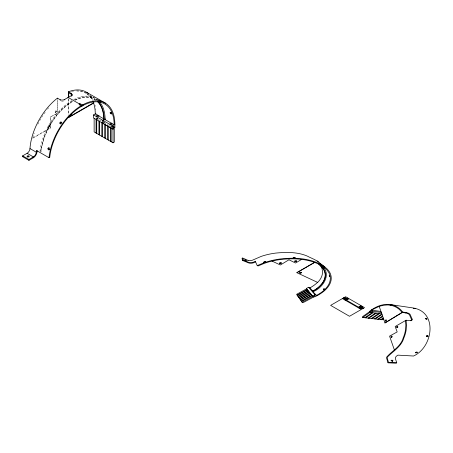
<?xml version="1.0" encoding="UTF-8"?>
<svg xmlns="http://www.w3.org/2000/svg" width="453" height="453" viewBox="0 0 453 453"><rect width="100%" height="100%" fill="white"/><g stroke="black" fill="none" stroke-linecap="round" stroke-linejoin="round"><path stroke-width="0.34" stroke-dasharray="2.27 1.7" d="M111.087 126.551L111.364 126.274M33.465 137.508L50.3 127.791L50.3 116.993L57.701 113.052L57.701 99.858M50.3 116.993L57.701 113.052M32.633 138.324L50.589 127.961L50.589 117.157M102.973 123.369L104.943 122.242M72.503 101.33L72.384 101.398A44.671 25.793 -60 0 0 40.889 151.432L41.195 151.613A44.671 25.793 -60 0 1 72.69 101.574L73.046 101.37M111.449 126.597L111.013 126.698A0.617 0.357 0.2 0 0 111.551 126.517M97.429 118.72L97.757 118.51L97.429 118.397A1.025 0.595 0 0 0 97.973 118.346M97.389 117.978L97.021 118.188L97.389 118.301M85.515 92.842L85.985 93.108A45.73 26.404 -60 0 0 76.959 91.036M86.251 93.273L97.825 99.954M94.445 99.213L94.751 99.388M97.169 114.201L97.763 114.541M98.941 115.221L99.53 115.56M96.002 117.905L101.483 121.07M103.918 122.474L110.617 126.342M68.454 106.512L68.743 106.676M56.098 110.911A1.019 0.589 -60 0 1 55.776 112.491A1.019 0.589 -60 0 1 54.892 111.976A1.019 0.589 -60 0 1 56.098 110.911L56.387 111.076A1.019 0.589 -60 0 1 56.064 112.655A1.019 0.589 -60 0 1 55.181 112.146A1.019 0.589 -60 0 1 56.387 111.076M55.079 112.672L55.368 112.842M48.986 125.815A1.019 0.589 -60 0 1 48.658 127.395A1.019 0.589 -60 0 1 47.78 126.885A1.019 0.589 -60 0 1 48.986 125.815L49.275 125.985A1.019 0.589 -60 0 1 48.947 127.565A1.019 0.589 -60 0 1 48.063 127.055A1.019 0.589 -60 0 1 49.275 125.985M50.3 127.791L50.589 127.961M47.961 127.582L48.25 127.752M110.742 122.055L111.33 122.395M68.743 99.043L68.743 114.105M68.454 98.873L68.454 115.288M57.412 99.694L57.412 112.888M63.748 100.883A3.273 2.186 -9.4 0 1 61.042 101.076M96.37 117.797A1.025 0.595 0 0 0 96.806 118.346A0.612 0.351 0 0 1 97.389 118.159A1.065 0.617 0 0 0 96.568 118.335M97.95 118.652A0.612 0.351 0 0 1 97.389 118.862M98.001 119.473A0.612 0.351 0 0 0 97.95 119.298A1.065 0.617 0 0 0 98.409 118.918M110.407 126.11A1.065 0.617 0.2 0 0 110.136 126.268A1.025 0.595 0.2 0 1 110.119 125.719M111.512 126.529A1.025 0.595 0.2 0 1 111.013 126.602M73.516 99.666A45.73 26.399 -60 0 1 97.571 100.221M39.994 151.002A45.73 26.399 -60 0 1 71.806 100.611M74.802 100.124A44.671 25.793 -60 0 1 96.076 100.277M96.347 99.122A45.73 26.399 -60 0 1 97.944 100.323M40.674 152.055A45.73 26.399 -60 0 1 72.554 101.047M74.637 99.903A45.73 26.399 -60 0 1 94.615 98.137M75.107 100.3A44.671 25.793 -60 0 1 95.985 100.17M87.491 94.082A45.73 26.404 -60 0 1 92.242 99.541M32.803 137.672A45.73 26.404 -60 0 1 34.207 133.052M37.842 124.292A45.73 26.404 -60 0 1 45.255 112.101M47.525 109.19A45.73 26.404 -60 0 1 48.692 107.803M71.342 91.942A45.73 26.404 -60 0 1 74.943 91.206M87.044 93.805A45.73 26.404 -60 0 1 92.503 100.424M76.353 90.883A45.73 26.404 -60 0 1 85.872 93.046M90.6 95.742A46.75 26.987 -60 0 1 93.097 99.569M95.119 105.317A46.75 26.987 -60 0 1 95.357 106.444M95.713 108.748A46.75 26.987 -60 0 1 95.838 109.926"/><path stroke-width="0.68" d="M37.095 150.6L36.999 151.846A5.102 2.945 -60 0 1 33.403 157.752L28.941 160.328L22.65 156.693L22.65 155.86L28.941 159.496L33.403 156.919A4.077 2.356 -60 0 0 36.28 152.197L36.427 150.447L49.015 157.712A46.75 26.987 -60 0 1 83.867 104.224A46.75 26.987 -60 0 1 114.869 124.416L114.864 127.44L112.412 128.856L102.973 123.369L102.978 120.385L105.43 118.969M112.412 128.856L112.418 125.872L114.869 124.416L114.281 124.111M370.764 311.319L370.888 311.03M113.618 127.202L113.539 126.676M263.618 262.196L265.464 261.545M313.023 296.217L313.68 297.004L303.131 302.627L302.06 302.202L301.494 301.341A1.416 0.815 0 0 0 301.285 301.092L300.616 300.073A1.382 0.798 0 0 0 300.413 299.835L299.761 298.889L309.982 293.357L310.735 294.269L300.418 299.835M300.622 300.096L310.962 294.524L311.732 295.481A1.569 0.906 0 0 1 311.958 295.696L313.68 297.004M113.397 126.948C112.282 126.67 114.354 125.945 113.533 127.236M113.567 126.614L113.023 126.88M329.79 276.545L329.354 275.537M329.189 275.526L329.642 276.585M113.318 126.636L113.386 127.072M113.765 127.078L113.765 126.523M314.388 295.934L315.033 295.951L314.575 295.826M426.969 319.059L426.114 318.176M417.355 352.202L416.126 352.145L415.378 352.774M113.59 126.591L113.924 126.647M405.407 320.599L405.854 325.158L405.469 330.124A92.78 53.567 0 0 1 403.244 337.802C400.837 346.653 392.145 350.752 386.783 356.964A10.578 6.11 0 0 0 386.624 358.198L387.955 362.74L396.149 363.074L396.743 362.813L395.356 358.487A8.035 4.638 0 0 1 395.475 357.513L396.279 356.234L397.989 355.146L413.566 356.018C433.147 347.196 438.108 311.528 412.638 307.887L390.412 304.592C383.068 303.51 375.752 306.517 370.022 310.951L370.492 312.451L372.162 311.279L381.33 312.485M370.243 311.653L369.739 311.585L362.468 316.721L362.683 317.485L364.88 317.74A0.963 0.555 0 0 1 365.611 317.842M362.683 317.485L369.976 312.36L381.828 313.918M364.88 317.74L372.185 312.672M372.944 312.768L365.622 317.83L368.125 318.125L375.486 313.097M368.119 318.114A0.951 0.549 0 0 1 368.844 318.221L376.233 313.193M368.855 318.216L371.33 318.504L378.748 313.516M371.324 318.493A0.934 0.538 0 0 1 372.038 318.601L379.489 313.612M372.055 318.595L374.495 318.884L381.856 314.008M382.021 314.478L375.214 318.969L377.626 319.252A0.906 0.521 0 0 1 378.323 319.348L380.724 319.62L383.249 318M248.046 260.384L242.655 258.034L242.004 258.459L242.57 260.464L249.116 263.102A5.532 3.194 0 0 0 253.799 262.712L255.543 261.845M377.626 319.252L382.564 316.035M242.57 260.464L243.238 260.033L249.11 262.508A4.383 2.531 0 0 0 253.771 262.021L255.271 261.239L257.23 265.6L258.051 265.962L264.716 263.199A53.312 30.781 0 0 1 281.194 259.444C294.501 258.029 308.782 258.725 320.792 265.186A33.08 19.1 0 0 1 324.263 267.502L326.03 269.059A31.523 18.199 0 0 1 329.625 274.354C332.91 283.708 323.997 291.579 316.494 295.401L312.553 291.302C320.724 287.638 329.778 277.179 322.983 268.391M378.34 319.337L382.723 316.488M380.724 319.608A0.895 0.515 0 0 1 381.415 319.716L383.402 318.442M383.827 319.665L381.426 319.705M293.176 257.564L295.237 257.746M390.424 305.226L390.067 305.175A11.903 6.874 0 0 0 387.315 304.96L383.181 305.316L379.195 306.37L384.971 322.949L402.632 312.043L406.194 312.536M402.377 312.479L384.971 322.949M301.636 259.393L295.543 263.023L288.957 259.79L280.367 264.994L272.004 261.081M296.823 272.627L314.524 262.349M314.688 262.406L296.908 272.729L317.655 282.423C321.205 278.997 323.702 273.754 322.066 268.81A31.132 17.973 0 0 0 320.514 265.617M411.641 320.418A2.106 1.217 0 0 1 409.699 320.65L406.052 320.226L395.163 326.534L397.19 331.919L389.569 336.143L394.506 350.316M93.811 103.007L93.522 102.837L68.454 117.31L68.743 117.48L93.811 103.007A45.73 26.404 -60 0 0 93.346 101.806M22.65 155.86L27.112 153.284A4.077 2.356 -60 0 0 29.983 148.561A46.75 26.987 -60 0 1 57.412 98.154L60.209 99.768L60.209 100.351M94.133 118.284L94.133 131.897L96.07 133.012A1.019 0.589 0 0 1 96.727 133.392L98.952 134.677A1.019 0.589 0 0 1 99.609 135.056L101.834 136.347A1.019 0.589 0 0 1 102.497 136.727L104.722 138.012A1.019 0.589 0 0 1 105.379 138.392L107.604 139.677A1.019 0.589 0 0 1 108.261 140.056L110.492 141.342A1.019 0.589 0 0 1 111.149 141.721L113.007 142.797L114.269 142.066L114.269 128.454L113.007 129.184L111.149 128.108A1.019 0.589 0 0 0 110.492 127.729L108.261 126.444A1.019 0.589 0 0 0 107.604 126.064L105.379 124.779A1.019 0.589 0 0 0 104.722 124.399L93.539 117.922L93.539 114.932L95.991 113.516M22.65 156.693L23.205 156.37M49.015 157.712L49.739 157.293A45.73 26.404 -60 0 1 83.867 105.056A45.73 26.404 -60 0 1 114.15 124.835L104.711 119.382M345.226 299.484L343.034 298.221L345.622 296.726L364.501 307.627L361.913 309.122L359.722 307.853M344.02 297.831L344.563 297.513M345.197 298.51L345.741 298.193M345.367 298.612L345.916 298.295M344.903 299.303L345.735 298.821L343.844 297.729M346.279 298.504L347.157 298L348.668 298.872L346.415 300.169M344.608 299.841L345.413 299.376L346.279 299.875L345.475 300.339M345.588 299.478L347.14 299.716L346.443 298.986L345.69 298.884L345.865 299.314M346.443 298.986L347.094 298.606L347.791 299.342A1.121 0.646 0 0 0 347.694 298.765L347.338 298.561A1.121 0.646 0 0 0 346.341 298.504L347.094 298.606M346.964 299.286L347.615 298.906M358.533 307.168L360.792 305.866L362.298 306.738L361.42 307.247M358.244 307.712L359.048 307.247L359.909 307.746L359.104 308.21M359.218 307.349L360.769 307.587L360.073 306.851L359.32 306.749L359.495 307.185M360.073 306.851L360.724 306.477L361.42 307.213A1.121 0.646 0 0 0 361.324 306.636L360.973 306.432A1.121 0.646 0 0 0 359.971 306.375L360.724 306.477M360.594 307.151L361.245 306.777M360.044 308.04L360.871 307.564L362.762 308.652M361.239 307.774L361.783 307.457M361.415 307.876L361.958 307.559M362.593 308.555L363.136 308.238M79.269 104.864A1.019 0.6 1.2 0 1 79.4 104.768A1.019 0.578 -1.1 0 0 80.838 104.768L81.817 105.334L83.142 104.598M410.956 320.769L411.613 320.396M312.445 291.183C320.197 287.513 329.014 278.176 323.561 269.269M312.7 291.041L309.948 287.882L308.584 287.276L306.398 288.476L312.655 296.058L314.699 296.925L317.066 295.673M307.06 289.274L306.353 288.963L296.596 294.331L297.123 295.09A1.268 0.73 0 0 1 297.304 295.277L297.304 295.294M297.123 295.09L306.958 289.694A1.495 0.866 0 0 1 307.151 289.88L307.87 290.803A1.529 0.883 0 0 1 308.068 290.99L308.804 291.936A1.563 0.9 0 0 1 309.008 292.123L309.761 293.091A1.495 0.866 0 0 1 309.977 293.295L309.982 293.323M307.162 289.948L297.304 295.35L297.921 296.239A1.297 0.747 0 0 1 298.102 296.432L298.737 297.411L308.804 291.936M297.921 296.239L307.87 290.803M298.102 296.505L308.085 291.058M309.02 292.196L298.923 297.683L299.569 298.612A1.353 0.781 0 0 1 299.756 298.81L299.756 298.827M313.233 291.653C322.796 287.859 331.834 274.609 322.219 266.07M299.569 298.612L309.761 293.091M301.285 301.086L311.732 295.481M301.488 301.375L311.964 295.724M312.655 296.058L315.022 294.795L317.094 295.662C324.795 291.749 333.963 283.635 330.514 274.042A32.242 18.618 0 0 0 326.772 268.612L317.066 260.877M302.06 302.202L312.621 296.556M83.114 105.447L81.817 106.166L81.817 105.334M295.203 257.87L293.159 257.678M426.902 319.11L425.911 319.037L425.248 318.397M246.234 260.549L245.888 260.498A3.409 1.965 0 0 1 244.926 260.011L244.722 259.728L245.067 259.779A3.414 1.971 0 0 1 246.03 260.271L246.268 260.486M71.087 93.465A3.273 1.546 7.8 0 1 71.291 95.73L65.623 98.873L64.824 99.411L64.824 99.988M257.23 265.6L264.048 262.757A54.502 31.467 0 0 1 280.945 258.884C294.592 257.417 309.252 258.125 321.562 264.773A33.85 19.541 0 0 1 324.943 267.021M387.955 362.74L396.743 362.813M379.195 306.37L373.515 309.099A38.171 22.038 0 0 0 371.822 310.214L380.962 311.432M97.559 101.557A44.671 25.793 -60 0 1 103.811 119.728L105.085 119.598A45.73 26.399 -60 0 0 99.394 101.732M397.258 327.632L397.683 327.338A1.988 1.149 0 0 0 397.859 326.834L397.434 326.375L396.76 326.692A1.988 1.149 0 0 0 396.59 327.196L397.258 327.632A0.827 0.476 0 0 1 397.004 327.394L396.958 327.236A1.982 1.144 0 0 1 397.134 326.732L397.383 326.511A0.646 0.374 0 0 1 397.604 326.426M391.562 337.338L392.026 337.004A1.988 1.144 0 0 0 392.151 336.5A1.11 0.64 0 0 0 391.981 336.183L391.947 336.16A0.595 0.345 0 0 0 391.72 336.2L391.432 336.46A1.982 1.144 0 0 0 391.307 336.958L391.335 337.066A0.872 0.504 0 0 0 391.556 337.338L391.171 337.287A1.11 0.64 0 0 1 390.95 336.924A1.988 1.149 0 0 1 391.064 336.426L391.885 336.126M385.786 321.126L386.222 320.826A1.988 1.149 0 0 0 386.386 320.35L386.075 319.943L385.412 320.248A1.988 1.149 0 0 0 385.254 320.724L385.786 321.126A0.776 0.447 0 0 1 385.645 320.917L385.611 320.764A1.988 1.144 0 0 1 385.769 320.288L385.996 320.078A0.629 0.362 0 0 1 386.194 319.994L386.216 320.005M323.618 289.688L324.201 289.308L324.223 288.748M415.361 308.686L415.373 308.68A3.42 1.976 0 0 1 414.546 308.567M323.929 288.657L323.283 289.144L323.476 289.682M413.464 308.267L413.487 308.267A2.684 1.552 0 0 1 413.974 308.323L414.727 308.459A2.163 1.251 0 0 1 415.373 308.635M100.419 100.877L98.641 100.045L100.475 100.832M100 101.795L99.62 101.693M392.36 361.324C395.01 359.642 388.181 360.01 392.36 361.324A1.002 0.578 0 0 0 392.377 361.03A1.427 0.827 0 0 0 391.703 360.486L391.256 360.395M405.565 312.915L402.009 312.428C399.257 308.487 394.818 305.832 390.067 305.175M426.301 319.155L426.347 319.161A1.495 0.861 0 0 0 425.429 318.533M390.412 304.592C395.282 305.265 399.823 308 402.632 312.043M414.535 308.578L414.019 308.465A2.101 1.212 0 0 1 413.481 308.312M263.663 262.242L265.481 261.568M320.22 263.923L319.524 263.555M320.124 263.771L319.325 263.295A2.571 1.484 0 0 0 318.946 263.119M86.772 92.395L105.657 103.295M68.454 97.486L68.454 91.783L71.246 93.392L71.246 94.241A3.273 1.552 1.2 0 1 72.208 95.368M68.454 92.627L71.246 94.241M80.668 104.7A1.019 0.578 -1.1 0 0 79.428 104.79L79.411 103.947L68.035 97.378L68.035 97.95M103.527 118.703L95.272 113.935A45.73 26.404 -60 0 0 93.007 101.517M93.539 114.932L112.418 125.872M344.388 297.417L346.805 298.776M347.326 299.071L347.774 299.331M359.988 306.381L360.435 306.641M360.956 306.941L363.312 308.34M345.645 298.25L344.467 297.57M345.815 298.351L346.653 298.833L345.469 298.555M363.04 308.295L361.862 307.615M361.687 307.513L360.848 307.032L361.335 307.717M344.116 297.774L345.294 298.453M361.511 307.814L362.689 308.499M345.69 298.884L347.14 299.716M359.32 306.749L360.769 307.587M346.092 299.988L358.855 307.355M36.602 151.619L36.999 151.846M29.983 148.561L36.28 152.197M27.112 153.284L33.403 156.919M33.012 157.525L33.403 157.752M319.637 263.47L319.155 263.335A0.872 0.504 0 0 1 318.923 263.193M114.275 127.095L114.864 127.44M248.057 260.379A4.23 2.441 0 0 0 252.904 259.999L261.302 256.358A48.958 28.267 0 0 1 275.469 253.114C286.398 252.032 298.385 251.811 308.419 256.619A4.621 2.667 0 0 0 308.895 256.925L313.957 259.275A33.981 19.621 0 0 1 317.36 261.217L318.357 261.885M318.431 263.957L320.028 265.192M319.682 264.909L320.35 265.464M415.412 352.802L416.669 352.836L417.383 352.241M320.011 265.181L321.573 266.641M320.328 265.458L320.764 265.837M320.934 266.019L322.179 267.304M321.602 266.704L322.734 267.978M308.584 287.276L315.022 294.795M322.196 267.366L322.989 268.323M306.353 288.963L306.958 289.694M322.734 268.046L323.578 269.19M310.962 294.512L310.951 294.484A1.529 0.883 0 0 0 310.73 294.274M298.912 297.61L298.929 297.661A1.325 0.764 0 0 0 298.731 297.417M371.681 309.773L372.162 311.279M388.538 362.474L387.23 358.091A8.465 4.887 0 0 1 387.355 357.1C393.108 351.205 401.352 346.63 403.895 337.893A94.841 54.756 0 0 0 406.165 329.999L406.539 324.897L406.052 320.226M369.739 311.585L369.976 312.36M412.168 319.15L410.101 314.433A5.476 3.16 0 0 0 406.165 312.615M411.522 319.518L409.467 314.807A5.459 3.154 0 0 0 405.537 313M242.655 258.034L243.238 260.033M113.007 129.184L113.007 142.797M111.149 128.108L111.149 141.721M110.492 127.729L110.492 141.342M108.261 126.444L108.261 140.056M107.604 126.064L107.604 139.677M105.379 124.779L105.379 138.392M104.722 124.399L104.722 138.012M102.978 120.385L102.978 123.375M102.497 136.727L102.497 123.114A1.019 0.589 0 0 0 101.834 122.735L101.834 136.347M99.609 135.056L99.609 121.449A1.019 0.589 0 0 0 98.952 121.07L98.952 134.677M96.727 133.392L96.727 119.785A1.019 0.589 0 0 0 96.07 119.399L96.07 133.012M80.855 104.779L80.855 105.351M71.246 95.702L71.246 96.279M68.743 92.791L68.743 96.959M68.743 116.127L68.743 117.48M57.412 98.154L57.412 98.737M28.941 159.496L28.941 160.328M412.122 319.155A2.486 1.433 0 0 1 411.715 320.384M411.477 319.529A2.492 1.438 0 0 1 411.064 320.752M426.964 335.554A1.104 0.64 0 0 1 427.355 336.149A1.104 0.64 0 0 1 426.652 336.647M416.817 352.089A1.563 0.9 0 0 1 415.458 352.468M374.495 318.867A0.917 0.532 0 0 1 375.197 318.974M281.154 262.87A0.951 0.549 0 0 1 280.741 263.465A0.951 0.549 0 0 1 279.631 263.425M279.705 263.516A0.946 0.549 0 0 0 280.843 263.538A0.946 0.549 0 0 0 281.205 262.916A0.804 0.464 0 0 0 280.979 262.746M296.364 260.849A0.951 0.549 0 0 1 296.013 261.472A0.951 0.549 0 0 1 294.88 261.455M279.66 263.55A0.804 0.464 0 0 1 279.427 263.374A0.946 0.549 0 0 1 279.795 262.751A0.946 0.549 0 0 1 280.928 262.78M279.592 263.459A0.804 0.464 0 0 1 279.399 263.329M312.372 295.837A1.342 0.776 0 0 1 312.094 295.667M299.92 273A0.895 0.515 0 0 0 300.99 273.012A0.895 0.515 0 0 0 301.313 272.423A0.685 0.396 0 0 0 301.143 272.304M301.251 272.378A0.906 0.521 0 0 1 300.86 272.933A0.906 0.521 0 0 1 299.824 272.91M299.858 273.046A0.685 0.396 0 0 1 299.682 272.921A0.895 0.515 0 0 1 300.011 272.332A0.895 0.515 0 0 1 301.086 272.349M307.825 290.333A1.699 0.98 0 0 1 307.332 290.028M317.525 282.366A42.542 24.558 0 0 1 309.937 287.87M324.008 289.41A1.75 1.008 0 0 1 324.252 289.025M68.454 91.783A46.75 26.987 -60 0 1 88.369 93.533M79.394 104.773A1.019 0.578 -1.1 0 1 79.434 103.958M81.076 104.145A1.019 0.6 1.1 0 1 80.872 104.79M79.4 103.935A1.019 0.6 1.1 0 1 80.674 103.862M64.694 99.343A3.273 1.925 -8.5 0 1 60.238 99.745M60.317 123.907A1.019 0.81 -45.2 0 1 61.846 122.576M49.598 149.745A1.019 0.725 79.7 0 1 48.681 148.946A1.019 0.725 79.7 0 1 49.134 147.763M27.169 156.948A1.019 0.589 0 0 1 28.103 156.591A1.019 0.589 0 0 1 29.037 156.948M97.146 119.762A0.612 0.351 0 0 1 96.789 119.366M111.189 127.638A0.612 0.351 0 0 1 110.668 127.599M110.407 127.129A1.065 0.617 0.2 0 1 110.136 126.97M96.783 119.235A1.065 0.617 0 0 1 96.512 119.077M99.315 102.084A45.73 26.399 -60 0 1 99.632 102.491M97.871 101.732A44.671 25.793 -60 0 1 104.116 119.903M71.676 113.482A1.019 0.589 -60 0 1 71.24 114.666A1.019 0.589 -60 0 1 70.368 114.847M71.404 113.465A1.019 0.589 -60 0 1 70.413 114.807M111.676 113.182A1.019 0.391 45.2 0 1 111.455 113.018M111.2 112.769A1.019 0.391 45.2 0 1 111.036 112.571M381.698 313.55L381.256 313.844L381.698 313.544M342.411 298.572L330.628 305.379L349.501 316.279L361.29 309.473L342.411 298.572M428.028 336.217A1.065 0.612 0 0 0 427.355 335.543A1.065 0.617 0 0 0 426.386 336.058A1.065 0.617 0 0 0 427.049 336.732A1.065 0.612 0 0 0 428.028 336.217M295.13 261.636A0.929 0.538 0 0 0 296.522 261.171A0.929 0.538 0 0 0 295.135 260.707A0.929 0.538 0 0 0 295.13 261.636M60.804 123.743A1.019 0.81 -45.1 0 0 61.449 122.174A1.019 0.81 -45.1 0 0 59.864 122.701A1.019 0.81 -45.1 0 0 60.804 123.743M47.99 148.493A1.019 0.725 79.6 0 0 48.879 149.892A1.019 0.725 79.6 0 0 49.23 148.273A1.019 0.725 79.6 0 0 47.99 148.493M27.593 156.857A1.019 0.589 0 0 0 29.122 156.347A1.019 0.589 0 0 0 27.593 155.838A1.019 0.589 0 0 0 27.593 156.857M110.396 124.518A1.065 0.617 0.2 0 0 112.078 124.088A1.065 0.617 0.2 0 0 110.583 123.454A1.065 0.617 0.2 0 0 110.396 124.518M96.766 116.625A1.065 0.617 0 0 0 98.448 116.189A1.065 0.617 0 0 0 96.953 115.56A1.065 0.617 0 0 0 96.766 116.625M110.272 113.108A1.019 0.391 45.2 0 0 111.597 113.969A1.019 0.391 45.2 0 0 110.775 112.65A1.019 0.391 45.2 0 0 110.272 113.108"/></g></svg>
